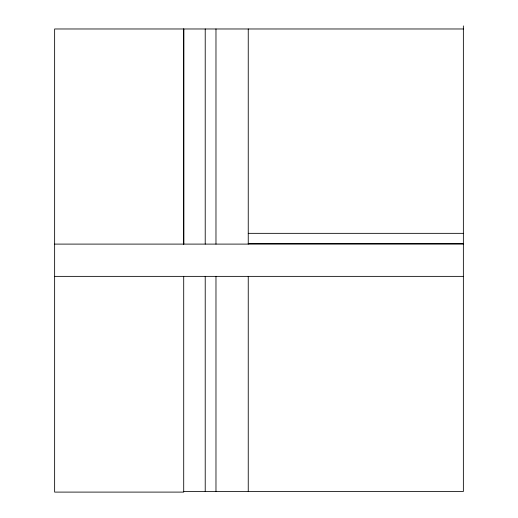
<?xml version="1.0" encoding="UTF-8"?>
<svg xmlns="http://www.w3.org/2000/svg" width="518" height="518" viewBox="0 0 518 518"><rect width="100%" height="100%" fill="white"/><g stroke="black" fill="none" stroke-linecap="round" stroke-linejoin="round"><path stroke-width="0.78" d="M463.364 28.976L54.636 28.976L54.636 492.1L183.709 492.1L183.709 276.366M248.245 233.34L463.364 233.34M248.245 243.551L463.364 243.551M54.636 244.101L463.364 244.101M54.636 276.366L463.364 276.366M183.709 491.491L463.364 491.491L463.364 25.9M248.245 28.976L248.245 244.101M248.245 276.366L248.245 491.491M215.974 28.976L215.974 244.101M215.974 276.366L215.974 491.491M205.219 28.976L205.219 244.101M205.219 276.366L205.219 491.491M183.78 28.976L183.78 244.101M183.709 28.976L183.709 244.101"/></g></svg>
